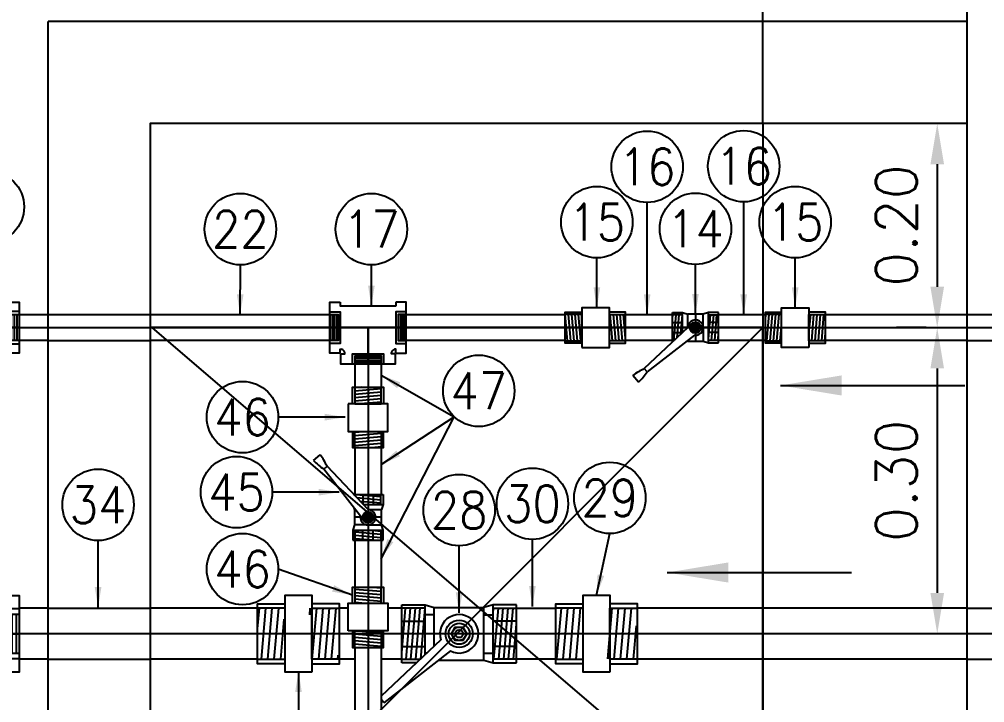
# Model space of a CAD drawing. Header units: metres. Extents: x -90 to 2507, y -28 to 972.
# Drawn here: x 150.97 to 151.915, y 196.433 to 197.103 of the extents above; entities that cross this region are included whole.
import ezdxf
from ezdxf.enums import TextEntityAlignment as Align

# ---------------------------------------------------------------- set-up
doc = ezdxf.new("R2010")
doc.units = ezdxf.units.M
for name, pattern in [('CENTER', [50.800000000000004, 31.75, -6.35, 6.35, -6.35]), ('DASHED', [19.049999999999997, 12.7, -6.349999999999998]), ('HIDDEN', [9.524999999999999, 6.35, -3.175])]:
    doc.linetypes.add(name, pattern=pattern)
for name, color, linetype in [('A-MURO', 6, 'Continuous'), ('G-acotado', 8, 'Continuous'), ('G-ejes', 9, 'CENTER'), ('G-textos-notas', 7, 'Continuous'), ('S-TUBERIAS-NUEVAS', 3, 'Continuous')]:
    doc.layers.add(name, color=color, linetype=linetype)
doc.styles.add('01COTAS', font='romans.shx')
doc.dimstyles.new('DIM-10-CORTE', dxfattribs={"dimscale": 0.01, "dimtxt": 2, "dimasz": 2, "dimexe": 2, "dimexo": 2, "dimgap": 1, "dimtad": 1, "dimtih": 1, "dimtoh": 1, "dimdsep": 46, "dimtxsty": '01COTAS', "dimcen": 25, "dimclrd": 256, "dimclre": 256, "dimclrt": 7, "dimadec": 0, "dimazin": 0, "dimtfac": 1, "dimtmove": 2, "dimatfit": 3, "dimfxl": 1, "dimtolj": 1, "dimtzin": 0, "dimarcsym": 0})
doc.dimstyles.new('DIM-20-PLANTA', dxfattribs={"dimscale": 0.02, "dimtxt": 2, "dimasz": 2, "dimexe": 2, "dimexo": 2, "dimgap": 1, "dimtad": 1, "dimzin": 1, "dimdsep": 46, "dimtxsty": '01COTAS', "dimcen": 25, "dimclrd": 9, "dimclre": 9, "dimclrt": 7, "dimadec": 0, "dimazin": 0, "dimtfac": 1, "dimtmove": 2, "dimatfit": 3, "dimfxl": 1, "dimtolj": 1, "dimtzin": 0, "dimarcsym": 0})
doc.dimstyles.new('DIM-50-PLANTA', dxfattribs={"dimscale": 0.05, "dimtxt": 2, "dimasz": 2, "dimexe": 2, "dimexo": 2, "dimgap": 1, "dimtad": 1, "dimdec": 0, "dimlfac": 1000, "dimtxsty": '01COTAS', "dimcen": 25, "dimclrd": 9, "dimclre": 9, "dimclrt": 7, "dimadec": 0, "dimazin": 0, "dimtfac": 1, "dimtdec": 0, "dimtmove": 2, "dimatfit": 3, "dimfxl": 1, "dimtolj": 1, "dimtzin": 0, "dimarcsym": 0})
pattern_1 = [(85, (139.0508547627801, 191.1029393206057), (-0.004744377249661938, 0.0004150792248357221), [])]
pattern_2 = [(90, (-74.25919181042887, -94.10463334701706), (-0.002088890938449207, 4.336964715403784e-19), [])]

# ---------------------------------------------------------------- blocks, each defined once
blk = doc.blocks.new('UNION UNIV 2PUL')
h = blk.add_hatch()
h.set_pattern_fill('ANSI31', color=8, scale=0.001973684210526198, angle=40)
h.set_pattern_definition([(85, (0.008496376238014136, 0.01759481022114073), (-0.00624260164429165, 0.0005461568747838122), [])])
h.paths.add_polyline_path([(-0.08000000000009777, 0.02499999999994884), (-0.0539999999999452, 0.02500000000003411), (-0.0539999999999452, -0.02499999999997726), (-0.08000000000009777, -0.02500000000006253)])
h = blk.add_hatch()
h.set_pattern_fill('ANSI31', color=8, scale=0.001973684210526198, angle=40)
h.set_pattern_definition([(85, (-0.004608887066747003, 0.01759481022111231), (-0.00624260164429165, 0.0005461568747838122), [])])
h.paths.add_polyline_path([(-0.0009999998530313414, 0.02499999999992042), (-0.02899999999996317, 0.02511832037416184), (-0.02899999999996317, -0.02488167962584953), (-0.0009999998530313414, -0.02500000000009095)])
at = {"color": 3}
for points in [[(-0.05299999999992623, -0.02947761377524216), (-0.0800000000000125, -0.02947761377524216), (-0.0800000000000125, 0.02947761377532743), (-0.05299999999992623, 0.02947761377532743)], [(-0.02700000000011367, -0.02947761377527058), (0, -0.02947761377527058), (0, 0.02947761377529901), (-0.02700000000011367, 0.02947761377529901)]]:
    blk.add_lwpolyline(points, dxfattribs=at)
blk.add_lwpolyline([(-0.02700000000005683, -0.03757594237436024), (-0.0530000000000115, -0.03757594237433182), (-0.05299999999992623, 0.03781258312270097), (-0.02699999999999999, 0.03781258312267255)], close=True, dxfattribs=at)
at = {"color": 8}
blk.add_lwpolyline([(-0.08000000000009777, -0.02500000000006253), (-0.05299999999995465, -0.02499999999997726), (-0.05299999999995465, 0.02500000000003411), (-0.08000000000009777, 0.02499999999994884)], dxfattribs=at)
at = {"color": 8, "linetype": 'DASHED', "ltscale": 0.05}
blk.add_lwpolyline([(1.469686594646191e-10, -0.02500000000009095), (-0.02700000000005683, -0.02500000000000568), (-0.02700000000005683, 0.02500000000000568), (1.469686594646191e-10, 0.02499999999992042)], dxfattribs=at)
blk = doc.blocks.new('UNION UNIVERSAL 1pulg')
h = blk.add_hatch()
h.set_pattern_fill('ANSI31', color=8, scale=0.00102254741047362, angle=40)
h.set_pattern_definition([(85, (0.01668999758511802, 0.00905440664811863), (-0.003234233780634514, 0.00028295879099811), [])])
h.paths.add_polyline_path([(-0.02915915086322229, 0.01289096651518662), (-0.01348009056927424, 0.01289096651524346), (-0.01348009056927424, -0.01301356788343355), (-0.02915915086322229, -0.0130135678834904)])
h = blk.add_hatch()
h.set_pattern_fill('ANSI31', color=8, scale=0.00102254741047362, angle=40)
h.set_pattern_definition([(85, (0.02797111835357668, 0.00905440664811863), (-0.003234233780634514, 0.00028295879099811), [])])
h.paths.add_polyline_path([(0.02984084921294539, 0.01289096651518662), (0.01348009056923161, 0.01289096651524346), (0.01348009056923161, -0.01301356788343355), (0.02984084921294539, -0.0130135678834904)])
at = {"color": 3}
blk.add_lwpolyline([(0.01348009056923161, -0.0195290465200344), (-0.01348009056930266, -0.0195290465200344), (-0.01348009056926003, 0.0195290465200344), (0.01348009056926003, 0.0195290465200344)], close=True, dxfattribs=at)
for points in [[(-0.01348009056926003, -0.01533337788470135), (-0.02915915086319387, -0.01533337788470135), (-0.02915915086319387, 0.01521077651659652), (-0.01348009056926003, 0.01521077651659652)], [(0.01348009056920318, -0.01533337788470135), (0.02984084913680363, -0.01533337788470135), (0.02984084913680363, 0.01521077651659652), (0.01348009056920318, 0.01521077651659652)]]:
    blk.add_lwpolyline(points, dxfattribs=at)
at = {"color": 8}
blk.add_lwpolyline([(-0.02915915086322229, -0.01301356788343355), (-0.01348009056927424, -0.01301356788337671), (-0.01348009056927424, 0.01289096651530031), (-0.02915915086322229, 0.01289096651524346)], dxfattribs=at)
at = {"color": 8, "linetype": 'DASHED', "ltscale": 0.05}
blk.add_lwpolyline([(0.02984084921294539, -0.01301356788343355), (0.01348009056923161, -0.01301356788337671), (0.01348009056923161, 0.01289096651530031), (0.02984084921294539, 0.01289096651524346)], dxfattribs=at)
blk = doc.blocks.new('VALV ESF 1pulg')
h = blk.add_hatch()
h.set_pattern_fill('ANSI31', color=8, scale=0.000988916223358046, angle=40)
h.set_pattern_definition([(85, (0.03014589386164346, 0.008832272969783617), (-0.003127861087947678, 0.000273652386279285), [])])
h.paths.add_polyline_path([(-0.02078812031436428, -0.01250989445190953), (-0.01267233618317221, -0.004849095758601152), (-0.01267233618318642, 0.01254264987326792), (-0.02248923769093381, 0.01254264987315423), (-0.02248923769093381, -0.01250989445190953)])
h = blk.add_hatch()
h.set_pattern_fill('ANSI31', color=8, scale=0.000988916223358046, angle=40)
h.set_pattern_definition([(85, (0.02924722076737396, 0.008832272969783617), (-0.003127861087947678, 0.000273652386279285), [])])
h.paths.add_polyline_path([(0.02251076230905369, 0.01254264987326792), (0.0126938608013063, 0.01254264987321108), (0.0126938608013063, -0.01250989445185269), (0.02251076230905369, -0.01250989445190953)])
at = {"color": 3}
for p, q in [((-0.02250000000000796, -0.01412580308704037), (-0.02249999999999375, 0.0146974214315776)), ((-0.02249999999999375, 0.0146974214315776), (-0.01268309849224636, 0.0146974214315776)), ((-0.01268309849224636, 0.0146974214315776), (-0.007499999999993179, 0.01306127118030531)), ((0.01268309849224636, 0.0146974214315776), (0.007499999999993179, 0.01306127118030531)), ((0.02249999999999375, 0.0146974214315776), (0.01268309849224636, 0.0146974214315776)), ((0.02249999999999375, -0.01475328309166457), (0.02249999999999375, 0.0146974214315776)), ((-0.007499729810120925, 3.35250089449346e-05), (-0.05008160609683898, -0.04016113479755745)), ((-0.00107182239236181, -0.007462680745817352), (-0.04729182070667548, -0.0434145738932159)), ((0.003921441594911812, -0.01311713284036387), (0.005047730652890436, -0.01311713284036387)), ((0.01268309849224636, -0.01475328309166457), (0.02249999999999375, -0.01475328309166457)), ((-0.04729182070667548, -0.0434145738932159), (-0.05008160609683898, -0.04016113479755745))]:
    blk.add_line(p, q, dxfattribs=at)
at = {"color": 8}
for points in [[(-0.01267233618318642, -0.004849095758601152), (-0.01267233618318642, 0.01254264987326792), (-0.02248923769093381, 0.01254264987326792)], [(0, 0.0130348307392012), (0, -0.01314357328146798)], [(0.02251076230905369, -0.01250989445182427), (0.0126938608013063, -0.01250989445179584), (0.0126938608013063, 0.01254264987326792), (0.02251076230905369, 0.01254264987326792)], [(-0.02248923769093381, -0.01250989445182427), (-0.02078812031429322, -0.01250989445182427)]]:
    blk.add_lwpolyline(points, dxfattribs=at)
at = {"color": 3}
for points in [[(-0.01268309849224636, -0.004859254713267092), (-0.01268309849224636, 0.0146974214315776)], [(0.007499999999993179, 0.01306127118030531), (-0.007499999999993179, 0.01306127118030531)], [(-0.007499999999993179, 3.326996639430035e-05), (-0.007499999999978968, 0.01306127118030531)], [(0.007499999999993179, -0.01311713284036387), (0.01268309849224636, -0.01475328309166457), (0.01268309849224636, 0.0146974214315776)], [(0.007499999999993179, 0.0005378872042740568), (0.007499999999978968, 0.01306127118030531)], [(-0.02249999999999375, 0.004880519923830207), (-0.01268309849224636, 0.004880519923830207)], [(0.02249999999999375, 0.004880519923830207), (0.01268309849224636, 0.004880519923830207)], [(-0.02249999999999375, -0.004936381583917182), (-0.01268309849224636, -0.004936381583917182)], [(0.007499999999993179, -0.0005937488643610322), (0.007499999999978968, -0.01311713284039229)], [(0.02249999999999375, -0.004936381583917182), (0.01268309849224636, -0.004936381583917182)], [(-0.007499999999993179, -0.01311713284036387), (-0.008915792551221102, -0.01356405649846693)], [(-0.00764313499306013, -0.01311713284036387), (0.007499999999993179, -0.01311713284036387), (0.007499999999993179, -0.01311713284036387)], [(-0.007499999999978968, -0.01246279244875836), (-0.007499999999978968, -0.01311713284039229)], [(-0.05565724529860461, -0.053410649611493), (-0.06123681607888898, -0.0469037714201761)]]:
    blk.add_lwpolyline(points, dxfattribs=at)
blk.add_lwpolyline([(-0.003022821721657465, 0), (-0.001511410860828732, 0.002617840402052707), (0.001511410860828732, 0.002617840402052707), (0.003022821721657465, 0), (0.001511410860828732, -0.002617840402081129), (-0.001511410860828732, -0.002617840402081129)], close=True, dxfattribs=at)
for centre, radius in [((0, -1.164492485372648e-05), 0.005357204330434919), ((0, 0), 0.004090375628228983), ((0, 0), 0.002617840402066549), ((0, 0), 0.001527073567872153)]:
    blk.add_circle(centre, radius, dxfattribs=at)
for centre, radius, start, end in [((1.07623090599418e-05, -3.034720265304713e-05), 0.007510763711673913, 261.7126476838655, 179.512745653453), ((-0.02345692425056711, -0.09680883320700673), 0.06259261472816521, 115.1737428954035, 127.1270060255495), ((-0.09921498166423248, -0.008460020903868326), 0.06259261472816521, 314.0983873112593, 326.0516504414064)]:
    blk.add_arc(centre, radius, start, end, dxfattribs=at)
blk = doc.blocks.new('codo 45 1.5pulg')
h = blk.add_hatch()
h.set_pattern_fill('ANSI31', color=8, scale=0.001315789473434679, angle=90)
h.set_pattern_definition([(135, (29.08668184462181, -238.472396935642), (-0.002954031618212533, -0.002954031618212532), [])])
h.paths.add_polyline_path([(0.03178823444015677, 0.05872143355173876), (0.02046695668950349, 0.04741529430435776), (0.04740772505267898, 0.02047452594115384), (0.05872900280336069, 0.03178066518853484)])
h = blk.add_hatch()
h.set_pattern_fill('ANSI31', color=8, scale=0.001315789473434679, angle=135)
h.set_pattern_definition([(180, (-12.13472010105895, 8.326416036871478), (-8.673617379884035e-19, -0.004177631578155105), [])])
h.paths.add_polyline_path([(0.01904464773082282, -0.06400000000002137), (0.019055352269163, -0.0479999999999734), (-0.01904464773082282, -0.0479999999999734), (-0.019055352269163, -0.06400000000002137)])
at = {"color": 8}
for points in [[(0.02803678387404318, 0.06247288411785235), (0.01672307537505446, 0.05115917561886363), (0.05115917561884942, 0.01672307537506867), (0.06247288411783813, 0.02803678387405739)], [(0.04525483399595487, 0.04525483399592645), (0, 0), (0, -0.06399999999999295)], [(0.02434999999999832, -0.06399999999999295), (0.02434999999999832, -0.0479999999999734), (-0.02434999999999832, -0.0479999999999734), (-0.02434999999999832, -0.06399999999999295)]]:
    blk.add_lwpolyline(points, dxfattribs=at)
at = {"layer": 'S-TUBERIAS-NUEVAS'}
for points in [[(0.05833630944786705, 0.005303300858884086), (0.07177133829041793, 0.01873832970144917), (0.01873832970143496, 0.07177133829046056), (0.005303300858884086, 0.05833630944789547)], [(0.005303300858884086, 0.05833630944789547), (0.007954951288326129, 0.05568465901848185), (-0.002725766568630661, 0.04500394116152506)], [(0.05833630944786705, 0.005303300858884086), (0.05568465901843922, 0.007954951288326129)], [(-0.03749999999999432, -0.04500000000001592), (-0.03374999999999773, -0.04500000000001592), (-0.03374999999999773, -0.03374999999999773)], [(0.03750000000000853, -0.04500000000001592), (0.03750000000000853, -0.06399999999999295), (-0.03749999999999432, -0.06399999999999295), (-0.03749999999999432, -0.04500000000001592)], [(0.03750000000000853, -0.04500000000001592), (0.03375000000001194, -0.04500000000001592)]]:
    blk.add_lwpolyline(points, dxfattribs=at)
at = {"layer": 'S-TUBERIAS-NUEVAS', "color": 1}
for points in [[(0.0317844498143387, 0.05872521817755683), (0.02047074131532156, 0.04741150967853969), (0.04741150967852548, 0.02047074131533577), (0.05872521817754262, 0.03178444981435291)], [(0.01904999999999291, -0.06400000000002137), (0.01904999999999291, -0.0479999999999734), (-0.01904999999999291, -0.0479999999999734), (-0.01904999999999291, -0.06400000000002137)]]:
    blk.add_lwpolyline(points, dxfattribs=at)
at = {"layer": 'S-TUBERIAS-NUEVAS'}
for centre, radius, start, end in [((0.08253287623202255, -0.03407084872941368), 0.1162835266428759, 137.1550184528067, 180.1916340294678), ((0.07119480515331134, -0.0294898538650159), 0.04052996503943241, 112.4999999999247, 202.5000000001116)]:
    blk.add_arc(centre, radius, start, end, dxfattribs=at)
blk = doc.blocks.new('TEE 1PULG')
h = blk.add_hatch()
h.set_pattern_fill('ANSI31', color=8, scale=0.0006579184058107738, angle=45)
h.set_pattern_definition(pattern_2)
h.paths.add_polyline_path([(-0.03735937199371619, 0.01250044971044417), (-0.02935908417754263, 0.01250580217214292), (-0.02935908417754263, -0.01249509724868858), (-0.03735937199371619, -0.01250044971044417)])
h = blk.add_hatch()
h.set_pattern_fill('ANSI31', color=8, scale=0.0006579184058107738, angle=45)
h.set_pattern_definition(pattern_2)
h.paths.add_polyline_path([(0.03735937199371619, 0.01250044971044417), (0.02935908417754263, 0.01250580217214292), (0.02935908417754263, -0.01249509724868858), (0.03735937199371619, -0.01250044971044417)])
h = blk.add_hatch()
h.set_pattern_fill('ANSI31', color=8, scale=0.0006579184058107738, angle=135)
h.set_pattern_definition([(180, (-8.070455915243542, 6.853288915197425), (-2.890659704188482e-19, -0.002088890938449207), [])])
h.paths.add_polyline_path([(-0.01250044971044417, -0.03575038675296582), (-0.01250580217217134, -0.02775009893679226), (0.012495097248717, -0.02775009893679226), (0.01250044971044417, -0.03575038675296582)])
at = {"color": 8}
for points in [[(-0.03735937199371619, 0.01546975843996279), (-0.02735901222351345, 0.01546975843996279), (-0.02735901222349924, -0.01548046336341713), (-0.03735937199370198, -0.01548046336341713)], [(0.03735937199371619, 0.01546975843996279), (0.02735901222351345, 0.01546975843996279), (0.02735901222349924, -0.01548046336341713), (0.03735937199370198, -0.01548046336341713)], [(-0.03735910035609891, 0), (0, 0)], [(0, -0.03575038675296582), (0, 0)], [(0.03735937199371619, 0), (0, 0)], [(-0.01527554954901689, -0.03575038675296582), (-0.01527554954901689, -0.0257500269827915), (0.01527554954901689, -0.0257500269827915), (0.01527554954901689, -0.03575038675296582)]]:
    blk.add_lwpolyline(points, dxfattribs=at)
at = {"layer": 'S-TUBERIAS-NUEVAS'}
for points in [[(-0.02735874058589616, -0.02500000000000568), (-0.03735910035609891, -0.02500000000000568), (-0.03735910035609891, 0.02500000000000568), (-0.02735874058589616, 0.02500000000000568)], [(-0.02735874058589616, 0.02500000000000568), (-0.02735874058589616, 0.02124986508619031), (0.02735901222351345, 0.02124986508619031)], [(0.02735901222351345, -0.02500000000000568), (0.03735937199371619, -0.02500000000000568), (0.03735937199371619, 0.02500000000000568), (0.02735901222351345, 0.02500000000000568)], [(0.02735901222351345, 0.02500000000000568), (0.02735901222351345, 0.02124986508619031), (0.02735901222351345, 0.02124986508619031)], [(-0.02735874058589616, -0.02500000000000568), (-0.02735874058589616, -0.02124986508619031), (-0.02590207446479553, -0.02124986508619031)], [(-0.02660871360311035, -0.0257500269827915), (-0.02285857868929497, -0.0257500269827915), (-0.02285857868929497, -0.02429336086169087)], [(0.02660898524075606, -0.0257500269827915), (0.02660898524075606, -0.03575038675296582), (-0.02660871360311035, -0.03575038675296582), (-0.02660871360311035, -0.0257500269827915)], [(0.02660898524075606, -0.0257500269827915), (0.02285885032691226, -0.0257500269827915), (0.02285885032691226, -0.02429336086169087)], [(0.02735901222351345, -0.02500000000000568), (0.02735901222351345, -0.02124986508619031), (0.02590234610244124, -0.02124986508619031)]]:
    blk.add_lwpolyline(points, dxfattribs=at)
at = {"layer": 'S-TUBERIAS-NUEVAS', "color": 1}
for points in [[(-0.03735937199371619, 0.01269999999999527), (-0.02935908417754263, 0.01269999999999527), (-0.02935908417752842, -0.01269999999999527), (-0.03735937199370198, -0.01269999999999527)], [(0.03735937199371619, 0.01269999999999527), (0.02935908417754263, 0.01269999999999527), (0.02935908417752842, -0.01269999999999527), (0.03735937199370198, -0.01269999999999527)], [(-0.01269986418117242, -0.03575038675296582), (-0.01269986418117242, -0.02775009893679226), (0.01270013581881813, -0.02775009893679226), (0.01270013581881813, -0.03575038675296582)]]:
    blk.add_lwpolyline(points, dxfattribs=at)
at = {"layer": 'S-TUBERIAS-NUEVAS'}
for centre, start, end in [((-0.02663040752534584, -0.02502169392226961), 10.92919373760578, 79.07080626239502), ((0.02663067916296313, -0.02502169392226961), 100.929193737605, 169.0708062623942)]:
    blk.add_arc(centre, 0.003841505149758813, start, end, dxfattribs=at)
blk = doc.blocks.new('CODO 1PULG 45 ABAJO')
h = blk.add_hatch()
h.set_pattern_fill('ANSI31', color=8, scale=0.0008771929822910945, angle=45)
h.set_pattern_definition([(90, (-98.70537268311708, -126.1285593158884), (-0.002785087718774225, 5.782411586597982e-19), [])])
h.paths.add_polyline_path([(-0.04266666666666197, 0.01269643182050118), (-0.03199999999995384, 0.0127035681794041), (-0.03199999999995384, -0.01269643182061486), (-0.04266666666666197, -0.01270356817951779)])
at = {"color": 8}
for points in [[(-0.04266666666666197, 0.01623333333336063), (-0.02999999999997272, 0.01623333333336063), (-0.02999999999997272, -0.01623333333336063), (-0.04266666666666197, -0.01623333333336063)], [(-0.04266666666666197, 0), (0, 0)]]:
    blk.add_lwpolyline(points, dxfattribs=at)
at = {"color": 8, "linetype": 'DASHED', "ltscale": 0.2}
blk.add_arc((-0.01333946609403824, 0), 0.02812500000006091, 306.8698976458352, 53.13010235416478, dxfattribs=at)
at = {"layer": 'S-TUBERIAS-NUEVAS'}
for points in [[(-0.02999999999997272, -0.02500000000003411), (-0.04266666666666197, -0.02500000000003411), (-0.04266666666666197, 0.02500000000006253), (-0.02999999999997272, 0.02500000000006253)], [(-0.02999999999997272, 0.02500000000006253), (-0.02999999999997272, 0.0225000000000648), (0.01120998077155377, 0.0225000000000648)], [(-0.02999999999997272, -0.02500000000006253), (-0.02999999999997272, -0.0225000000000648), (0.01120998077155377, -0.0225000000000648)]]:
    blk.add_lwpolyline(points, dxfattribs=at)
at = {"layer": 'S-TUBERIAS-NUEVAS', "color": 1}
blk.add_lwpolyline([(-0.04266666666666197, 0.01270000000002369), (-0.03199999999995384, 0.01270000000002369), (-0.03199999999995384, -0.01270000000002369), (-0.04266666666666197, -0.01270000000002369)], dxfattribs=at)
at = {"layer": 'S-TUBERIAS-NUEVAS'}
for centre, radius, start, end in [((0.01766666660512328, 0), 0.02500000006153147, 244.1580669459312, 115.8419330540688), ((0.01120998077155377, 0), 0.022500000000051, 270, 90)]:
    blk.add_arc(centre, radius, start, end, dxfattribs=at)
blk = doc.blocks.new('*D495')
at = {"color": 9, "lineweight": -2, "transparency": 16777216}
for p, q in [((151.8579036965257, 197.0007981943585), (151.8286001307893, 197.0007981943585)), ((151.8686001307893, 196.9607981943585), (151.8686001307893, 196.8407816372199)), ((151.8579036965257, 196.8007816372199), (151.8286001307893, 196.8007816372199))]:
    blk.add_line(p, q, dxfattribs=at)
at = {"color": 9, "transparency": 16777216}
for points in [[(151.8619334641227, 196.9607981943585), (151.875266797456, 196.9607981943585), (151.8686001307893, 197.0007981943585)], [(151.8619334641227, 196.8407816372199), (151.875266797456, 196.8407816372199), (151.8686001307893, 196.8007816372199)]]:
    blk.add_solid(points, dxfattribs=at)
at = {"layer": 'Defpoints', "color": 0, "transparency": 16777216}
for p in [(151.8979036965257, 197.0007981943585), (151.8686001307893, 196.8007816372199), (151.8979036965257, 196.8007816372199)]:
    blk.add_point(p, dxfattribs=at)
at = {"color": 7, "transparency": 16777216, "insert": (151.8286001307894, 196.9007899157891), "char_height": 0.04, "attachment_point": 5, "rotation": 90, "style": '01COTAS'}
blk.add_mtext('\\A1;0.20', dxfattribs=at)
blk = doc.blocks.new('*D496')
at = {"color": 9, "lineweight": -2, "transparency": 16777216}
for p, q in [((151.8579036965257, 196.8007816372199), (151.8286001307893, 196.8007816372199)), ((151.8686001307893, 196.7607816372199), (151.8686001307893, 196.5407981943585)), ((151.8579036965257, 196.5007981943585), (151.8286001307893, 196.5007981943585))]:
    blk.add_line(p, q, dxfattribs=at)
at = {"color": 9, "transparency": 16777216}
for points in [[(151.8619334641227, 196.7607816372199), (151.875266797456, 196.7607816372199), (151.8686001307893, 196.8007816372199)], [(151.8619334641227, 196.5407981943585), (151.875266797456, 196.5407981943585), (151.8686001307893, 196.5007981943585)]]:
    blk.add_solid(points, dxfattribs=at)
at = {"layer": 'Defpoints', "color": 0, "transparency": 16777216}
for p in [(151.8979036965257, 196.8007816372199), (151.8686001307893, 196.5007981943585), (151.8979036965257, 196.5007981943585)]:
    blk.add_point(p, dxfattribs=at)
at = {"color": 7, "transparency": 16777216, "insert": (151.8286001307894, 196.6507899157891), "char_height": 0.04, "attachment_point": 5, "rotation": 90, "style": '01COTAS'}
blk.add_mtext('\\A1;0.30', dxfattribs=at)

msp = doc.modelspace()

# ---------------------------------------------------------------- hatches: boundary and pattern name
h = msp.add_hatch()
h.set_pattern_fill('ANSI31', color=8, scale=0.0015, angle=40)
h.set_pattern_definition(pattern_1)
h.paths.add_polyline_path([(151.3441155416155, 196.5258166092671), (151.3671070558471, 196.5258166092671), (151.3671070558471, 196.4758274702993), (151.3441155416155, 196.4758274702993)])
h = msp.add_hatch()
h.set_pattern_fill('ANSI31', color=8, scale=0.0015, angle=40)
h.set_pattern_definition(pattern_1)
h.paths.add_polyline_path([(151.4565497243924, 196.5258166092671), (151.4335582101608, 196.5258166092671), (151.4335582101608, 196.4758274702993), (151.4565497243924, 196.4758274702993)])

# ---------------------------------------------------------------- linework, layer by layer
at = {"color": 3}
for p, q in [((151.3824402478335, 196.4950218077217), (151.3238293476601, 196.4396967399026)), ((151.3918902438178, 196.4839637697044), (151.3267523727504, 196.4332967453454)), ((151.3267523727505, 196.4332967453454), (151.3238293476601, 196.4367055681674))]:
    msp.add_line(p, q, dxfattribs=at)
at = {"color": 8, "linetype": 'HIDDEN', "ltscale": 0.5}
for points in [[(151.6979036965256, 197.0007981943584), (151.6979036965256, 197.9007981943584), (154.4979036965256, 197.9007981943584), (154.4979036965256, 195.1007981943584), (151.6979036965256, 195.1007981943584), (151.6979036965256, 196.0007981943584)], [(151.0993858158563, 196.8007890884147), (151.7993858158563, 196.2007890884147)], [(151.0993858158563, 196.2021465101552), (151.6979036965256, 196.8007639341986)]]:
    msp.add_lwpolyline(points, dxfattribs=at)
at = {"color": 8, "linetype": 'Continuous', "ltscale": 0.5}
msp.add_lwpolyline([(151.6979036965256, 197.0007981943584), (151.6979036965256, 196.0007981943584)], dxfattribs=at)
at = {"color": 8, "linetype": 'HIDDEN', "ltscale": 0.1}
for points in [[(150.9978994989574, 196.8134816372194), (151.0979036965254, 196.8134787269491)], [(151.8979036965256, 196.8134816372194), (152.0479037577155, 196.8134712821228)], [(150.9979036965254, 196.7880816372194), (151.0979036965254, 196.7880816372194)], [(151.8979036965256, 196.7880816372194), (152.0479037577155, 196.7880712821228)], [(150.9978994989574, 196.5258020398622), (151.0979036965254, 196.5257991295919)], [(151.8979036965256, 196.5258011046286), (152.0479036965256, 196.5257981943584)], [(150.9979036965254, 196.4758166260701), (151.0979078940934, 196.4758137157998)], [(151.8979036965256, 196.4758011046286), (152.0479036965256, 196.4757981943584)]]:
    msp.add_lwpolyline(points, dxfattribs=at)
at = {"color": 3}
for points in [[(150.9979036965254, 196.5258020398622), (150.9695850265754, 196.5258020398622)], [(151.2030214295908, 196.5258020398622), (151.0978994989574, 196.5258020398622)], [(151.2916003011399, 196.5258020398622), (151.2830214295908, 196.5258020398622)], [(151.3441155416155, 196.5258020398622), (151.33065839418, 196.5258020398622)], [(151.4494036965257, 196.5258199139791), (151.4949036965256, 196.5258199139791)], [(151.8979036965256, 196.5258011046286), (151.5749036965257, 196.5258011046286)], [(150.9979036965254, 196.4758017218422), (150.9695850265754, 196.4758017218422)], [(151.2030214295908, 196.4758017218422), (151.0978994989574, 196.4758017218422)], [(151.2984293476601, 196.4758017218422), (151.2830214295908, 196.4758017218422)], [(151.3441155416155, 196.4758017218422), (151.3238293476601, 196.4758017218422)], [(151.4949036965256, 196.4758199139791), (151.4494036965257, 196.4758199139791)], [(151.8979036965256, 196.4758011046286), (151.5749036965257, 196.4758011046286)]]:
    msp.add_lwpolyline(points, dxfattribs=at)
msp.add_lwpolyline([(151.3927588335478, 196.5008443007736), (151.3965456323261, 196.5074032286557), (151.404119229883, 196.5074032286557), (151.4079060286612, 196.5008443007736), (151.404119229883, 196.4942853728914), (151.3965456323261, 196.4942853728914)], close=True, dxfattribs=at)
for centre, radius in [((151.4003324311045, 196.5008151247313), 0.01342232965215293), ((151.4003324311045, 196.5008443007736), 0.01024832481585864), ((151.4003324311045, 196.5008443007736), 0.006558927882149529), ((151.4003324311045, 196.5008443007736), 0.003826041264587225)]:
    msp.add_circle(centre, radius, dxfattribs=at)
msp.add_arc((151.400359395777, 196.5007682666832), 0.01881801407215144, 243.2527509100483, 197.7804318588301, dxfattribs=at)
at = {"layer": 'A-MURO', "color": 1, "ltscale": 0.18}
for p in [(150.9979036965254, 195.9007981943584), (151.8979036965256, 197.1007981943584)]:
    msp.add_line(p, (150.9979036965254, 197.1007981943584), dxfattribs=at)
for points in [[(154.2979036965256, 195.3007981943584), (151.8979036965256, 195.3007981943584), (151.8979036965256, 197.7007981943584), (154.2979036965256, 197.7007981943584)], [(151.8979036965256, 197.0007981943584), (151.0979036965254, 197.0007981943584), (151.0979036965254, 196.0007981943584), (151.8979036965256, 196.0007981943584)]]:
    msp.add_lwpolyline(points, close=True, dxfattribs=at)
at = {"layer": 'G-ejes', "color": 8, "linetype": 'CENTER', "ltscale": 0.1}
for points in [[(149.9769081265672, 196.8007816372173), (152.0479036965256, 196.80078163722)], [(151.3111293476597, 196.8007816372189), (151.3111293476606, 196.2134981943583)], [(152.0479036965256, 196.5007842407109), (150.9055850265754, 196.5007931556901), (150.6182945334636, 196.7880816372194)]]:
    msp.add_lwpolyline(points, dxfattribs=at)
msp.add_lwpolyline([(151.0978994989574, 196.2007891196079), (151.6978994989574, 196.2007891196079), (151.6978994989574, 196.8007891196079), (151.0978994989574, 196.8007891196079)], close=True, dxfattribs=at)
at = {"layer": 'G-textos-notas', "color": 1}
for centre in [(151.584507319934, 196.958364854698), (151.6790443743671, 196.9589202306634), (150.9393230248588, 196.9190073515179), (151.5352576732267, 196.9041001255149), (151.729487113797, 196.9041001255149), (151.1860823212883, 196.897271078995), (151.3143897289969, 196.897271078995), (151.6318040153048, 196.897632350175), (151.4195798862981, 196.738827511801), (151.1882244712074, 196.7130399291566), (151.1823148904078, 196.6395386522139), (151.4721269337527, 196.6282299671741), (151.5479885939509, 196.6339685668165), (151.0467429996814, 196.6271925085573), (151.400332633004, 196.6219963339504), (151.1882244712074, 196.5641655576599)]:
    msp.add_circle(centre, 0.035, dxfattribs=at)
at = {"layer": 'S-TUBERIAS-NUEVAS'}
for p, q in [((151.3441155416155, 196.5292259524755), (151.3671070558471, 196.5292259524755)), ((151.3671070558471, 196.5292259524755), (151.3760487422335, 196.5266808298624)), ((151.4335582101608, 196.5292259524755), (151.4246165237745, 196.5266808298624)), ((151.4565497243924, 196.5292259524755), (151.4335582101608, 196.5292259524755)), ((151.4565497243924, 196.4724181270908), (151.4565497243924, 196.5292259524755)), ((151.3760487422335, 196.5195425503001), (151.3671070558472, 196.5195425503001)), ((151.4246165237744, 196.5195425503001), (151.4335582101608, 196.5195425503001)), ((151.3686001333889, 196.4819575949557), (151.3671070558472, 196.4819575949557)), ((151.4246165237744, 196.4819575949557), (151.4335582101608, 196.4819575949557)), ((151.3584941033238, 196.4724181270908), (151.3441155416155, 196.4724181270908)), ((151.4335582101608, 196.4724181270908), (151.4565497243924, 196.4724181270908))]:
    msp.add_line(p, q, dxfattribs=at)
for points in [[(150.9695850265754, 196.8134816372194), (150.9979036965254, 196.8134816372194)], [(151.0979036965254, 196.8134816372194), (151.2737702473036, 196.8134816372194)], [(151.3484887196535, 196.8134816372194), (151.5042800676757, 196.8134816372194)], [(151.5632800676757, 196.8134816372194), (151.6093040153048, 196.8134816372194)], [(151.6543040153048, 196.8134816372194), (151.7003279629338, 196.8134816372194)], [(151.7593279629338, 196.8134816372194), (151.8979036965256, 196.8134816372194)], [(150.9979036965254, 196.7880816372194), (150.9695850265754, 196.7880816372194)], [(151.2737702473036, 196.7880816372194), (151.0978994989574, 196.7880816372194)], [(151.5042800676757, 196.7880816372194), (151.3484887196535, 196.7880816372194)], [(151.6093040153048, 196.7880816372194), (151.5632800676757, 196.7880816372194)], [(151.7003279629338, 196.7880816372194), (151.6543040153048, 196.7880816372194)], [(151.8979036965256, 196.7880816372194), (151.7593279629338, 196.7880816372194)], [(151.2984293476601, 196.7424656344836), (151.2984293476601, 196.7644615797778)], [(151.3238293476601, 196.7644615797778), (151.3238293476601, 196.7424656344836)], [(151.2984293476601, 196.6374416868545), (151.2984293476601, 196.6834656344836)], [(151.3238293476601, 196.6834656344836), (151.3238293476601, 196.6374416868545)], [(151.2984293476601, 196.5464177392255), (151.2984293476601, 196.5924416868546)], [(151.3238293476601, 196.5924416868545), (151.3238293476601, 196.5464177392255)], [(151.3441155416155, 196.4724181270908), (151.3441155416155, 196.5292259524755)], [(151.3671070558471, 196.4805482220231), (151.3671070558471, 196.5258166092671), (151.3441155416155, 196.5258166092671)], [(151.3671070558471, 196.4805482220231), (151.3671070558471, 196.5292259524755)], [(151.3760486878579, 196.5266602642357), (151.4246165781501, 196.5266602642357)], [(151.3760487422335, 196.4889886214075), (151.3760487422335, 196.5266808298624)], [(151.4246165237745, 196.4749632497039), (151.4335582101608, 196.4724181270908), (151.4335582101608, 196.5292259524755)], [(151.4246165237745, 196.4749632497039), (151.4246165237745, 196.5266808298624)], [(151.4565497243924, 196.4758274702992), (151.4335582101608, 196.4758274702993), (151.4335582101608, 196.5258166092671), (151.4565497243924, 196.5258166092671)], [(151.3441155416155, 196.5132684913331), (151.3671070558471, 196.5132684913331)], [(151.4565497243924, 196.5132684913331), (151.4335582101608, 196.5132684913331)], [(151.2984293476601, 196.2365485811113), (151.2984293476601, 196.4874177392255)], [(151.3238293476601, 196.4874177392255), (151.3238293476601, 196.4396967399026)], [(151.3441155416155, 196.4882316539227), (151.3671070558471, 196.4882316539227)], [(151.4565497243924, 196.4882316539227), (151.4335582101608, 196.4882316539227)], [(151.3441155416155, 196.4758274702992), (151.3621059321443, 196.4758274702993)], [(151.3801530238644, 196.47483405761), (151.4246165781501, 196.47483405761)], [(151.3238293476601, 196.4396967399026), (151.3238293476601, 196.2365485811113)]]:
    msp.add_lwpolyline(points, dxfattribs=at)

# ---------------------------------------------------------------- block references
for name, p, rotation in [('CODO 1PULG 45 ABAJO', (150.9269183599087, 196.8007816372183), 180), ('VALV ESF 1pulg', (151.3111293476599, 196.6149416868545), 270), ('codo 45 1.5pulg', (150.9055850265754, 196.5007931556901), 90.00000000000514), ('UNION UNIVERSAL 1pulg', (151.31112934766, 196.5172585883623), 270)]:
    msp.add_blockref(name, p, dxfattribs=dict(rotation=rotation))
for name, p in [('TEE 1PULG', (151.3111293476597, 196.8007816372189)), ('VALV ESF 1pulg', (151.6318040153048, 196.8007816372191)), ('UNION UNIVERSAL 1pulg', (151.729487113797, 196.8007816372192))]:
    msp.add_blockref(name, p)
at = {"xscale": -1}
msp.add_blockref('UNION UNIVERSAL 1pulg', (151.5341209168125, 196.8007816372192), dxfattribs=at)
at = {"xscale": -1, "rotation": 270}
msp.add_blockref('UNION UNIVERSAL 1pulg', (151.31112934766, 196.7126247853468), dxfattribs=at)
at = {"layer": 'S-TUBERIAS-NUEVAS'}
for p in [(151.2830214295908, 196.5008221919112), (151.5749036965257, 196.5008199139792)]:
    msp.add_blockref('UNION UNIV 2PUL', p, dxfattribs=at)

# ---------------------------------------------------------------- texts
at = {"layer": 'G-textos-notas', "style": '01COTAS', "width": 0.9}
for s, p in [('16', (151.584507319934, 196.958364854698)), ('16', (151.6790443743671, 196.9589202306634)), ('15', (151.5352576732267, 196.9041001255149)), ('15', (151.729487113797, 196.9041001255149)), ('22', (151.1860823212883, 196.897271078995)), ('17', (151.3143897289969, 196.897271078995)), ('14', (151.6318040153048, 196.897632350175)), ('47', (151.4195798862981, 196.738827511801)), ('46', (151.1882244712074, 196.7130399291566)), ('45', (151.1823148904078, 196.6395386522139)), ('34', (151.0467429996814, 196.6271925085573)), ('30', (151.4721269337527, 196.6282299671741)), ('29', (151.5479885939509, 196.6339685668165)), ('28', (151.400332633004, 196.6219963339504)), ('46', (151.1882244712074, 196.5641655576599))]:
    msp.add_text(s, height=0.036, dxfattribs=at).set_placement(p, align=Align.MIDDLE)

# ---------------------------------------------------------------- dimensions: what is measured, and where the dimension line sits
for base, p1, p2, picture, middle in [((151.8686001307893, 196.8007816372199), (151.8979036965256, 197.0007981943584), (151.8979036965256, 196.8007816372198), '*D495', (151.8286001307894, 196.9007899157891)), ((151.8686001307893, 196.5007981943585), (151.8979036965256, 196.8007816372198), (151.8979036965256, 196.5007981943584), '*D496', (151.8286001307894, 196.6507899157891))]:
    dim = msp.add_linear_dim(base=base, p1=p1, p2=p2, angle=90, dimstyle='DIM-20-PLANTA')
    dim.commit()
    dim.dimension.update_dxf_attribs({"geometry": picture, "text_midpoint": middle})

# ---------------------------------------------------------------- leaders
at = {"layer": 'G-acotado', "color": 5}
for points in [[(151.584507319934, 196.8134816372194), (151.584507319934, 196.9233648546982)], [(151.6790443743671, 196.8134816372194), (151.6790443743671, 196.9239202306636)], [(151.1858369719145, 196.8134816372194), (151.1860823212883, 196.8622710789951)], [(151.3143897289969, 196.8220315023051), (151.3143897289969, 196.8622710789951)], [(151.5352576732267, 196.8203106837393), (151.5352576732267, 196.869100125515)], [(151.6318040153048, 196.8138429083994), (151.6318040153048, 196.8626323501752)], [(151.729487113797, 196.8203106837393), (151.729487113797, 196.869100125515)], [(151.3238293476601, 196.7541969403667), (151.3955905458491, 196.7133419954275)], [(151.2887940192628, 196.7130399291566), (151.2232244712073, 196.7130399291566)], [(151.3238293476601, 196.5743478192901), (151.3955905458491, 196.7133419954275)], [(151.3238293476601, 196.6666293052736), (151.3955905458491, 196.7133419954276)], [(151.2828844384632, 196.6395386522139), (151.2173148904077, 196.6395386522139)], [(151.5349036965257, 196.5386324971018), (151.5479885939505, 196.5989685668165)], [(151.0467429996814, 196.526622960502), (151.0467429996814, 196.5921925085574)], [(151.400332633004, 196.521426785895), (151.400332633004, 196.5869963339505)], [(151.4721269337527, 196.5276604191188), (151.4721269337527, 196.5932299671742)], [(151.2957959697753, 196.5385782090785), (151.2232244712073, 196.5641655576599)], [(151.2430214295908, 196.4637482320888), (151.2430214295908, 196.3981786840334)]]:
    msp.add_leader(points, dimstyle='DIM-10-CORTE', dxfattribs=at)
at = {"layer": 'G-textos-notas'}
for points in [[(151.7150278887351, 196.7441141779126), (151.8956805250656, 196.7441141779126)], [(151.6040856966108, 196.5608401666254), (151.7847383329414, 196.5608401666254)]]:
    msp.add_leader(points, dimstyle='DIM-50-PLANTA', override={"dimasz": 1.2, "dimtad": 0, "dimcen": 1.393144907654869, "dimclrd": 256}, dxfattribs=at)

doc.saveas('drawing.dxf')
